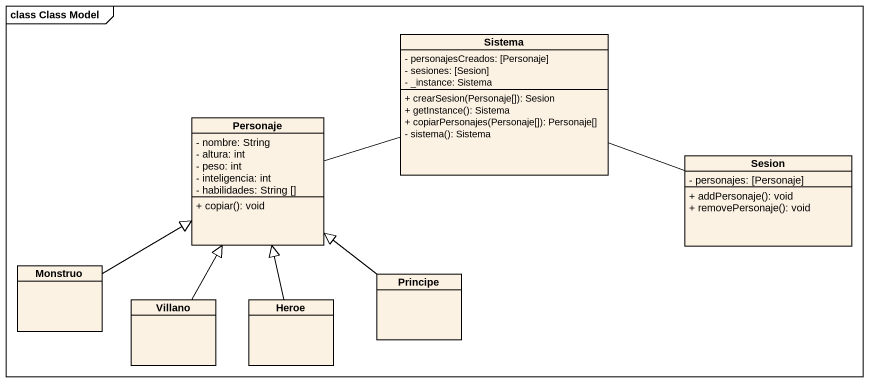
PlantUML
@startuml
mainframe class Class Model
hide circle
hide empty members
skinparam classAttributeIconSize 0
class Sistema {
  - personajesCreados: [Personaje]
  - sesiones: [Sesion]
  - _instance: Sistema
  + crearSesion(Personaje[]): Sesion
  + getInstance(): Sistema
  + copiarPersonajes(Personaje[]): Personaje[]
  - sistema(): Sistema
}
class Personaje {
  - nombre: String
  - altura: int
  - peso: int
  - inteligencia: int
  - habilidades: String []
  + copiar(): void
}
class Sesion {
  - personajes: [Personaje]
  + addPersonaje(): void
  + removePersonaje(): void
}
class Monstruo
class Principe
class Villano
class Heroe
Sistema -right- Sesion
Personaje -right- Sistema
Monstruo -right-|> Personaje
Principe -up-|> Personaje
Villano -up-|> Personaje
Heroe -up-|> Personaje
@enduml
